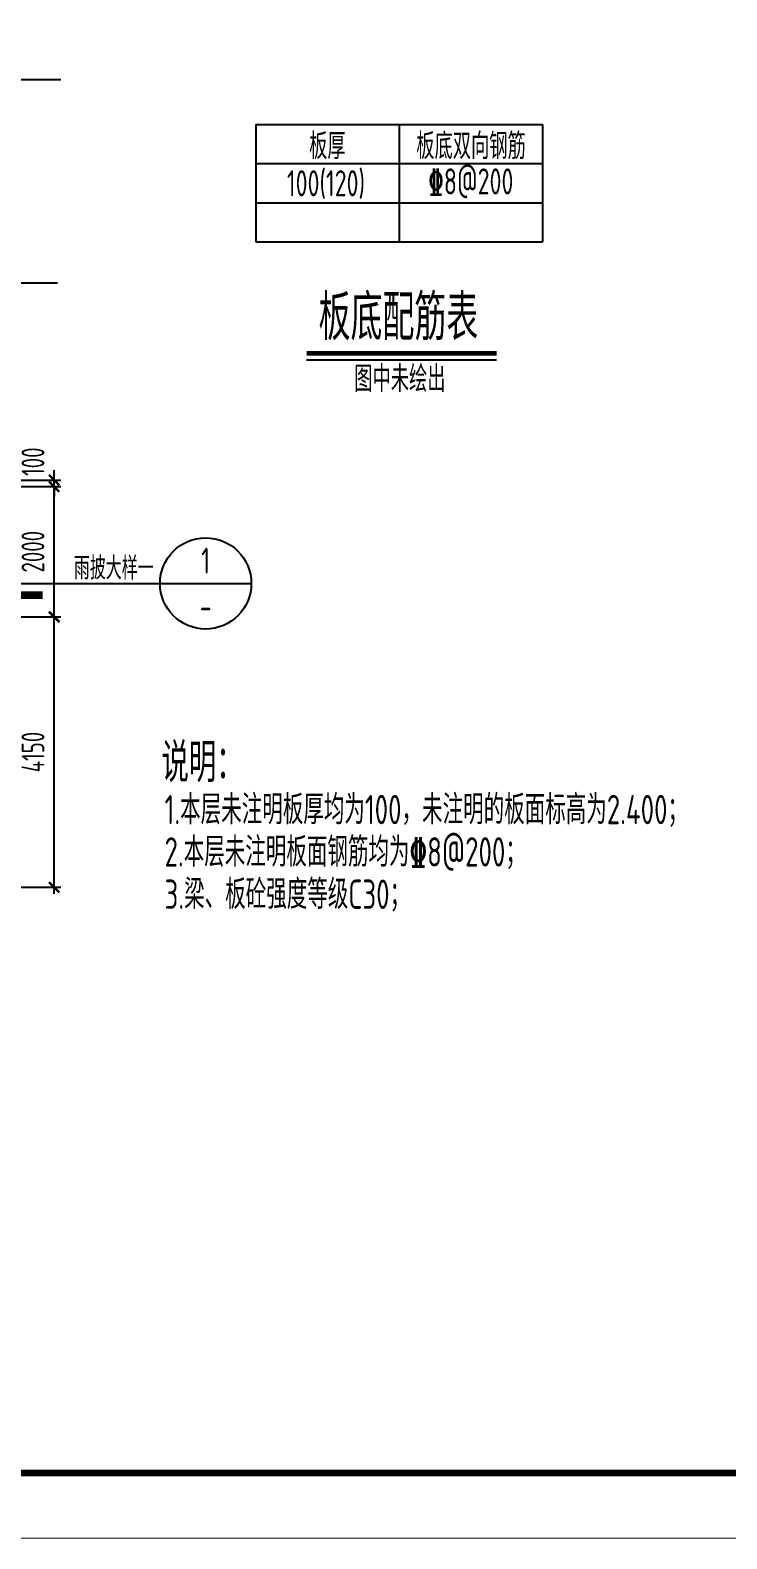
# Model space of a CAD drawing. Extents: x 287149 to 898857, y 100802 to 160212.
# Drawn here: x 731619 to 742308, y 100812 to 123967 of the extents above; entities that cross this region are included whole.
import ezdxf
from ezdxf.enums import TextEntityAlignment as Align

# ---------------------------------------------------------------- set-up
doc = ezdxf.new("R2010")
doc.units = 0
doc.header["$LTSCALE"] = 1000
doc.linetypes.add('DOTE', pattern=[2.42, 2, -0.2, 0.02, -0.2])
doc.layers.get('0').update_dxf_attribs({"linetype": 'CONTINUOUS'})
doc.layers.get('DEFPOINTS').update_dxf_attribs({"linetype": 'CONTINUOUS'})
for name, color, linetype in [('AXIS', 8, 'DOTE'), ('DIM', 3, 'CONTINUOUS'), ('FRAME', 3, 'CONTINUOUS'), ('TEXT', 7, 'CONTINUOUS'), ('THIN', 7, 'CONTINUOUS'), ('填充', 8, 'CONTINUOUS'), ('板标注', 221, 'CONTINUOUS')]:
    doc.layers.add(name, color=color, linetype=linetype)
doc.styles.add('TSSD_Dimension', font='tssdeng.shx', dxfattribs={"width": 0.7, "bigfont": 'hztxt.shx'})
doc.styles.add('TSSD_Num', font='Tssdeng.shx', dxfattribs={"width": 0.7, "bigfont": 'hztxt.shx'})
doc.styles.add('TSSD_Rein', font='tssdeng.shx', dxfattribs={"width": 0.7, "bigfont": 'hztxt.shx'})
doc.dimstyles.new('TSSD_100_100', dxfattribs={"dimtxt": 350, "dimasz": 150, "dimexe": 100, "dimexo": 250, "dimgap": 150, "dimtad": 1, "dimdec": 0, "dimzin": 0, "dimdsep": 46, "dimtxsty": 'TSSD_Dimension', "dimblk": 'ARCHTICK', "dimcen": 0, "dimdle": 100, "dimclrd": 3, "dimclre": 3, "dimclrt": 7, "dimadec": 0, "dimazin": 0, "dimtfac": 1, "dimtdec": 0, "dimtix": 1, "dimtmove": 2, "dimatfit": 3, "dimfxl": 0, "dimtolj": 1, "dimtzin": 0, "dimarcsym": 0})

# ---------------------------------------------------------------- blocks, each defined once
blk = doc.blocks.new('A$C2F0C53E4')
at = {"layer": 'FRAME'}
for points in [[(10, 42010, 20, 20, 0), (10, 10, 20, 20, 0), (59410, 10, 20, 20, 0), (59410, 42010, 20, 20, 0)], [(2510, 41010, 100, 100, 0), (2510, 1010, 100, 100, 0), (58410, 1010, 100, 100, 0), (58410, 41010, 100, 100, 0)]]:
    blk.add_lwpolyline(points, format="xyseb", close=True, dxfattribs=at)
blk = doc.blocks.new('_ARCHTICK')
at = {"color": 0}
blk.add_lwpolyline([(-0.53, -0.53, 0.25, 0.25, 0), (0.53, 0.53, 0.5, 0.5, 0)], format="xyseb", dxfattribs=at)
blk = doc.blocks.new('*D279')
at = {"layer": 'DEFPOINTS', "color": 0}
for p in [(731187, 114962), (731987, 114962), (731187, 110812)]:
    blk.add_point(p, dxfattribs=at)
at = {"layer": 'DIM', "color": 3, "lineweight": -2}
for p, q in [((731437, 114962), (732087, 114962)), ((731987, 110712), (731987, 115062)), ((731437, 110812), (732087, 110812))]:
    blk.add_line(p, q, dxfattribs=at)
at = {"layer": 'DIM', "color": 3, "lineweight": -2, "xscale": 150, "yscale": 150, "zscale": 150}
for p, rotation in [((731987, 114962), 90), ((731987, 110812), 270)]:
    blk.add_blockref('_ARCHTICK', p, dxfattribs=dict(at, rotation=rotation))
at = {"layer": 'DIM', "color": 7, "insert": (731662, 112887), "char_height": 350, "attachment_point": 5, "rotation": 90, "style": 'TSSD_Dimension'}
blk.add_mtext('\\A1;4150', dxfattribs=at)
blk = doc.blocks.new('*D280')
at = {"layer": 'DEFPOINTS', "color": 0}
for p in [(731187, 116962), (731987, 116962), (731187, 114962)]:
    blk.add_point(p, dxfattribs=at)
at = {"layer": 'DIM', "color": 3, "lineweight": -2}
for p, q in [((731437, 116962), (732087, 116962)), ((731987, 114862), (731987, 117062)), ((731437, 114962), (732087, 114962))]:
    blk.add_line(p, q, dxfattribs=at)
at = {"layer": 'DIM', "color": 3, "lineweight": -2, "xscale": 150, "yscale": 150, "zscale": 150}
for p, rotation in [((731987, 116962), 90), ((731987, 114962), 270)]:
    blk.add_blockref('_ARCHTICK', p, dxfattribs=dict(at, rotation=rotation))
at = {"layer": 'DIM', "color": 7, "insert": (731662, 115962), "char_height": 350, "attachment_point": 5, "rotation": 90, "style": 'TSSD_Dimension'}
blk.add_mtext('\\A1;2000', dxfattribs=at)
blk = doc.blocks.new('*D281')
at = {"layer": 'DEFPOINTS', "color": 0}
for p in [(731187, 117062), (731187, 116962), (731987, 117062)]:
    blk.add_point(p, dxfattribs=at)
at = {"layer": 'DIM', "color": 3, "lineweight": -2}
for p, q in [((731987, 117062), (731987, 117212)), ((731437, 117062), (732087, 117062)), ((731437, 116962), (732087, 116962)), ((731987, 116962), (731987, 117062)), ((731987, 116962), (731987, 116812))]:
    blk.add_line(p, q, dxfattribs=at)
at = {"layer": 'DIM', "color": 3, "lineweight": -2, "xscale": 150, "yscale": 150, "zscale": 150}
for p, rotation in [((731987, 117062), 270), ((731987, 116962), 90)]:
    blk.add_blockref('_ARCHTICK', p, dxfattribs=dict(at, rotation=rotation))
at = {"layer": 'DIM', "color": 7, "insert": (731662, 117344), "char_height": 350, "attachment_point": 5, "rotation": 90, "style": 'TSSD_Dimension'}
blk.add_mtext('\\A1;100', dxfattribs=at)
blk = doc.blocks.new('ts_idx')
at = {"color": 0, "linetype": 'ByBlock', "lineweight": -2}
blk.add_line((-0.5, 0), (0.5, 0), dxfattribs=at)
blk.add_circle((0, 0), 0.5, dxfattribs=at)
at = {"color": 0, "linetype": 'ByBlock', "lineweight": -2, "style": 'TSSD_Num', "width": 0.7}
for tag, p in [('1', (0, 0.25)), ('A', (0, -0.25))]:
    blk.add_attdef(tag, text='', height=0.286, dxfattribs=at).set_placement(p, align=Align.MIDDLE_CENTER)

msp = doc.modelspace()

# ---------------------------------------------------------------- linework, layer by layer
at = {"layer": 'AXIS'}
for p, q in [((718286.971, 123211.708), (732086.971, 123211.708)), ((718237.045, 120086.708), (732037.045, 120086.708)), ((718286.971, 116961.708), (732086.971, 116961.708)), ((718286.971, 110811.708), (732086.971, 110811.708))]:
    msp.add_line(p, q, dxfattribs=at)
at = {"layer": 'TEXT', "linetype": 'ByBlock'}
msp.add_line((735859.913, 118907.94), (738776.792, 118907.94), dxfattribs=at)
at = {"layer": 'TEXT', "const_width": 70}
msp.add_lwpolyline([(738776.792, 119007.94), (735859.913, 119007.94)], dxfattribs=at)
at = {"layer": 'THIN'}
msp.add_line((729798.231, 115475.123), (734209.179, 115475.123), dxfattribs=at)
at = {"layer": 'THIN', "const_width": 120}
msp.add_lwpolyline([(729798.231, 115295.123), (731808.627, 115295.123)], dxfattribs=at)
at = {"layer": '板标注'}
for p, q in [((735082.295, 122518.01), (739482.492, 122518.01)), ((735082.295, 122518.01), (735082.295, 120718.01)), ((737282.668, 122518.01), (737282.668, 120718.01)), ((739482.492, 122518.01), (739482.492, 120718.01)), ((735082.295, 121918.01), (739482.492, 121918.01)), ((735082.295, 121918.01), (739482.492, 121918.01)), ((735082.295, 121318.01), (739482.492, 121318.01)), ((735082.295, 120718.01), (739482.492, 120718.01)), ((735082.295, 120718.01), (739482.492, 120718.01))]:
    msp.add_line(p, q, dxfattribs=at)

# ---------------------------------------------------------------- block references
at = {"layer": 'THIN'}
ref = msp.add_blockref('ts_idx', (734311.672, 115475.123), dxfattribs=dict(at, xscale=1400, yscale=1400, zscale=1400))
ref.add_attrib('1', '1', dxfattribs={"height": 400, "style": 'TSSD_Num', "width": 0.7}).set_placement((734311.672, 115825.123), align=Align.MIDDLE_CENTER)
ref.add_attrib('10', '-', dxfattribs={"height": 400, "style": 'TSSD_Num', "width": 0.7}).set_placement((734311.672, 115125.123), align=Align.MIDDLE_CENTER)
at = {"layer": '填充'}
msp.add_blockref('A$C2F0C53E4', (710636.971, 100811.708), dxfattribs=at)

# ---------------------------------------------------------------- texts
at = {"layer": 'TEXT', "linetype": 'ByBlock', "style": 'TSSD_Rein', "width": 0.7}
msp.add_text('板底配筋表', height=700, dxfattribs=at).set_placement((738494.267, 119208.172), align=Align.RIGHT)
at = {"layer": 'TEXT', "style": 'TSSD_Rein', "width": 0.7}
msp.add_text('图中未绘出', height=400, dxfattribs=at).set_placement((736592.197, 118414.807))
at = {"layer": 'TEXT', "linetype": 'ByBlock', "style": 'TSSD_Rein', "width": 0.7}
msp.add_text('雨披大样一', height=350, dxfattribs=at).set_placement((732288.95, 115535.123))
at = {"layer": '板标注', "style": 'TSSD_Rein', "width": 0.7}
for s, height, p in [('板厚', 400, (735899.523, 121986.948)), ('板底双向钢筋', 400, (737543.374, 121986.948)), ('%%1328@200', 400, (737726.558, 121445.55)), ('说明：', 600, (733633.274, 112425.623)), ('1.本层未注明板厚均为100，未注明的板面标高为2.400；', 450, (733681.083, 111779.817)), ('2.本层未注明板面钢筋均为%%1328@200；', 450, (733681.083, 111129.817)), ('3.梁、板砼强度等级C30；', 450, (733681.083, 110479.817))]:
    msp.add_text(s, height=height, dxfattribs=at).set_placement(p)
msp.add_text('100(120)', height=400, dxfattribs=at).set_placement((736157.811, 121416.962), align=Align.CENTER)

# ---------------------------------------------------------------- dimensions: what is measured, and where the dimension line sits
at = {"layer": 'DIM'}
dim = msp.add_linear_dim(base=(731987.196, 117061.708), p1=(731186.971, 116961.708), p2=(731186.971, 117061.708), angle=90, dimstyle='TSSD_100_100', dxfattribs=at)
dim.commit()
dim.dimension.update_dxf_attribs({"geometry": '*D281', "text_midpoint": (731662.196, 117343.952), "dimtype": 161})
for p1, p2, picture, middle in [((731186.971, 114961.708), (731186.971, 116961.708), '*D280', (731662.196, 115961.708)), ((731186.971, 110811.708), (731186.971, 114961.708), '*D279', (731662.196, 112886.708))]:
    dim = msp.add_aligned_dim(p1=p1, p2=p2, distance=-800.225, dimstyle='TSSD_100_100', dxfattribs=at)
    dim.commit()
    dim.dimension.update_dxf_attribs({"geometry": picture, "text_midpoint": middle})

doc.saveas('drawing.dxf')
